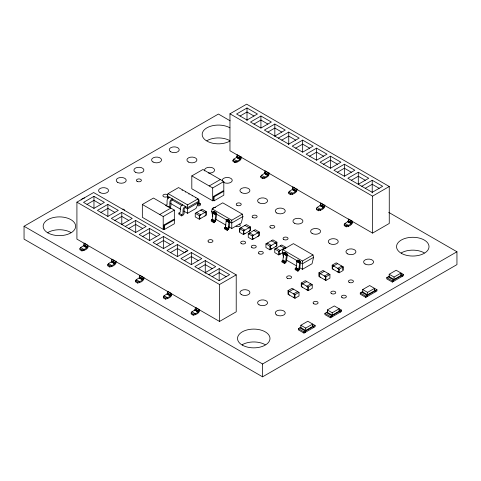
<?xml version="1.0" encoding="UTF-8"?>
<svg xmlns="http://www.w3.org/2000/svg" width="481" height="481" viewBox="0 0 481 481"><rect width="100%" height="100%" fill="white"/><g stroke="black" fill="none" stroke-linecap="round" stroke-linejoin="round"><path stroke-width="0.72" d="M76.918 202.164L76.918 239.117L219.528 321.446L236.219 311.808L236.219 274.861L93.615 192.526L76.918 202.164L219.528 284.499L236.219 274.861M79.864 248.725L81.902 249.904C84.301 249.459 88.438 248.316 87.458 244.997L84.121 243.073L83.772 245.617L80.604 247.547L79.864 248.725L79.864 249.729L81.902 250.908C84.367 250.421 87.837 249.278 88.312 246.386M81.902 250.908L81.902 249.904M83.947 250.481L83.947 249.477L80.604 247.547M93.963 208.309L93.963 196.338L104.395 202.363L93.963 208.387L83.526 202.363L93.963 196.338M107.69 264.79L109.728 265.969C112.127 265.524 116.264 264.382 115.284 261.063L111.947 259.133L111.598 261.676L108.429 263.612L107.69 264.79L107.69 265.795L109.728 266.973C112.56 266.582 116.733 264.742 116.149 261.189M107.876 216.342L107.876 204.371L118.308 210.395L107.876 216.42L97.439 210.395L107.876 204.371M108.429 264.616L108.429 263.612L111.772 265.542L111.772 266.546M109.728 266.973L109.728 265.969M121.789 224.374L121.789 212.404L132.221 218.428L121.789 224.453M139.773 275.198L139.424 277.741L136.255 279.677L135.516 280.856L135.516 281.86L137.554 283.038C140.386 282.648 144.559 280.808 143.975 277.254M135.702 232.407L135.702 220.436L146.134 226.461L135.702 232.485L111.351 218.428L121.789 212.404M136.255 280.682L136.255 279.677L139.598 281.607L139.598 282.612M137.554 283.038L137.554 282.034L135.516 280.856M149.615 240.44L149.615 228.469L160.047 234.494L149.615 240.518L139.177 234.494L149.615 228.469M163.342 296.921L165.38 298.1C167.779 297.649 171.915 296.512 170.935 293.194L167.598 291.264L167.25 293.807L164.081 295.743L163.342 296.921L163.342 297.925L165.38 299.104C167.845 298.617 171.314 297.468 171.789 294.582M163.528 248.473L163.528 236.502L173.96 242.526L163.528 248.551L153.09 242.526L163.528 236.502M164.081 296.747L164.081 295.743L167.424 297.673L167.424 298.677M165.38 299.104L165.38 298.1M177.441 256.505L177.441 244.534L187.873 250.559L184.397 252.567L177.441 248.551L170.484 252.567M191.167 312.987L193.206 314.165C195.605 313.714 199.741 312.578 198.761 309.259L195.424 307.329L195.076 309.872L191.907 311.808L191.167 312.987L191.167 313.991L193.206 315.169C196.038 314.772 200.21 312.933 199.627 309.385M191.354 264.538L191.354 252.567L201.786 258.592L191.354 264.616L180.916 258.592L191.354 252.567M193.206 315.169L193.206 314.165M195.25 314.742L195.25 313.738L191.907 311.808M205.267 273.292L205.267 260.6L215.698 266.624L205.267 272.649M219.18 280.603L219.18 268.632L229.611 274.657L219.18 280.682L194.829 266.624L205.267 260.6M219.528 321.446L219.528 284.499M229.96 113.805L229.96 150.757L372.571 233.093L389.261 223.449L389.261 186.502L246.657 104.167L229.96 113.805L372.571 196.14L389.261 186.502M232.906 160.371L234.944 161.55C237.343 161.099 241.48 159.957 240.5 156.638L237.163 154.714L236.814 157.257L233.646 159.193L232.906 160.371L232.906 161.375L234.944 162.554C237.776 162.157 241.949 160.317 241.366 156.77M234.944 162.554L234.944 161.55M236.989 162.121L236.989 161.117L233.646 159.193M247.006 120.677L247.006 107.984L257.437 114.009L247.006 120.034L236.568 114.009L247.006 107.984M260.732 176.431L262.77 177.615C265.169 177.164 269.306 176.022 268.326 172.703L264.989 170.779L264.64 173.322L261.472 175.258L260.732 176.431L260.732 177.435L262.77 178.619C265.602 178.223 269.775 176.383 269.192 172.835M260.918 127.982L260.918 116.017L271.35 122.042L260.918 128.066L250.481 122.042L260.918 116.017M262.77 178.619L262.77 177.615M264.815 178.186L264.815 177.182L261.472 175.258M274.831 136.015L274.831 124.05L285.263 130.074L274.831 136.099M288.558 192.496L290.596 193.675C292.995 193.23 297.132 192.087 296.152 188.768L292.815 186.844L292.466 189.388L289.297 191.324L288.558 192.496L288.558 193.5L290.596 194.679C293.428 194.288 297.601 192.448 297.017 188.901M288.744 144.769L288.744 132.083L299.176 138.107L288.744 144.132L264.394 130.074L274.831 124.05M289.297 192.328L289.297 191.324L292.64 193.248L292.64 194.252M290.596 194.679L290.596 193.675M302.657 152.08L302.657 140.115L313.089 146.14L302.657 152.164L292.22 146.14L302.657 140.115M316.384 208.562L318.422 209.74C320.821 209.295 324.958 208.153 323.978 204.834L320.641 202.91L320.292 205.453L317.123 207.383L316.384 208.562L316.384 209.566L318.422 210.744C321.254 210.353 325.427 208.513 324.843 204.966M316.57 160.113L316.57 148.148L327.002 154.173L316.57 160.197L306.132 154.173L316.57 148.148M318.422 210.744L318.422 209.74M320.466 210.317L320.466 209.313L317.123 207.383M330.483 168.146L330.483 156.181L340.915 162.205L330.483 168.23L320.045 162.205L330.483 156.181M344.21 224.627L346.248 225.805C348.647 225.361 352.783 224.218 351.803 220.899L348.466 218.975L348.118 221.519L344.949 223.449L344.21 224.627L344.21 225.631L346.248 226.81C349.08 226.419 353.252 224.579 352.669 221.032M344.396 176.178L344.396 164.213L354.828 170.238L344.396 176.256L333.958 170.238L344.396 164.213M344.949 224.453L344.949 223.449L348.292 225.379L348.292 226.383M346.248 226.81L346.248 225.805M358.309 184.211L358.309 172.246L368.741 178.265L358.309 184.289M372.222 192.965L372.222 180.273L382.654 186.297L372.222 192.322L347.871 178.265L358.309 172.246M372.571 233.093L372.571 196.14M137.554 282.034C139.953 281.589 144.09 280.447 143.11 277.128L140.326 275.523M211.237 220.364L212.229 219.51L212.951 213.185C213.293 209.914 218.031 212.608 215.735 214.791L214.839 221.452L214.021 221.969L211.237 220.364L211.237 221.17L214.021 222.775L215.614 221.182L216.715 213.997M224.453 227.994L225.445 227.14L226.166 220.815C226.509 217.544 231.247 220.238 228.95 222.42L228.054 229.088L227.236 229.605L224.453 227.994L224.453 228.8L227.236 230.405L228.83 228.812L229.984 221.591M281.914 261.171L282.906 260.317L283.628 253.986C283.97 250.721 288.708 253.415 286.411 255.597L285.516 262.259L284.698 262.776L281.914 261.171L281.914 261.977L284.698 263.582L286.291 261.989L287.391 254.804M295.136 268.801L296.122 267.947L296.849 261.622C297.186 258.351 301.924 261.045 299.627 263.227L298.731 269.889L297.913 270.406L295.136 268.801L295.136 269.607L297.913 271.212L299.507 269.619L300.505 262.536M212.812 216.324L211.598 211.321L212.181 208.91L222.727 202.826L242.316 214.135L242.899 216.546L241.336 222.968L231.77 228.493L228.559 226.641M283.489 257.125L282.275 252.128L282.858 249.717L293.404 243.633L312.993 254.942L313.576 257.347L312.013 263.774L302.447 269.3L299.236 267.448M168.043 198.563L167.424 196.02L168.091 193.609L178.553 187.566L198.058 198.833L198.725 202.447L195.941 208.471L187.596 213.287L183.73 211.057M225.222 227.531L228.054 229.088M388.702 212.361L456.95 251.767L456.95 264.616L262.584 376.833L24.05 239.117L24.05 226.262L218.416 114.045L230.11 120.803M87.007 204.371L93.963 200.355L100.92 204.371M240.049 116.017L247.006 112.001L253.962 116.017M100.92 212.404L107.876 208.387L114.833 212.404M253.962 124.05L260.918 120.034L267.875 124.05M142.34 204.479L153.469 198.052L174.338 210.101L174.338 223.755L164.598 229.377L163.901 228.98L163.209 229.377L142.34 217.328L142.34 204.479L163.209 216.528L174.338 210.101M191.811 175.914L202.94 169.486L223.809 181.535L223.809 195.19L214.075 200.817L213.378 200.415L212.68 200.817L191.811 188.768L191.811 175.914L212.68 187.963L223.809 181.535M114.833 220.436L121.789 216.42L128.746 220.436M267.875 132.083L274.831 128.066L281.788 132.083M169.51 197.222L168.584 197.775A2.465 1.419 -60 0 0 167.087 200.367L167.057 204.539L165.68 205.459L166.612 205.994M125.264 226.461L135.702 220.436M278.307 138.107L288.744 132.083M182.113 205.706L172.294 200.036L171.597 200.439A0.986 0.565 -60 0 0 170.899 201.641L170.899 205.459A1.72 0.992 -60 0 1 169.685 207.57M128.746 228.469L135.702 224.453L142.659 228.469M281.788 140.115L288.744 136.099L295.701 140.115M159.728 214.52L170.857 208.093M209.205 185.955L220.334 179.527M182.726 204.858L181.806 205.405A2.465 1.419 -60 0 0 180.303 208.002L180.285 212.139L178.902 213.089L178.902 214.292L181.686 215.903L182.9 215.199A1.72 0.992 -60 0 0 184.121 213.089L184.121 209.271A0.986 0.565 -60 0 1 184.812 208.069L185.51 207.666L187.596 208.874L198.725 202.447M168.091 193.609L187.596 204.87L198.058 198.833M198.725 201.238L187.596 207.666L167.424 196.02M142.659 236.502L149.615 232.485L156.572 236.502M295.701 148.148L302.657 144.132L309.614 148.148M163.901 225.042L173.641 219.42L174.338 219.823L164.598 225.445L163.901 225.042L163.901 228.98M178.902 213.089L181.686 214.694L182.942 213.955L183.087 209.608A2.465 1.419 -60 0 1 184.584 207.01L185.51 206.463L185.51 207.666M198.034 202.513L198.034 205.056A1.72 0.992 -60 0 0 199.248 205.76L200.463 205.056L200.463 203.854L199.092 204.521L199.062 200.385A2.465 1.419 -60 0 0 198.004 199.399M213.378 196.476L223.118 190.855L223.809 191.258L214.075 196.879L213.378 196.476L213.378 200.415M195.25 213.287L202.206 209.271L206.241 211.604L206.241 215.217L199.284 219.234L195.25 216.907L195.25 213.287L199.284 215.62L206.241 211.604M156.572 244.534L163.528 240.518L170.484 244.534M309.614 156.181L316.57 152.164L323.527 156.181M177.441 244.534L167.003 250.559L177.441 256.583L187.873 250.559M323.527 164.213L330.483 160.197L337.44 164.213M212.181 208.91L231.77 220.22L242.316 214.135M242.899 216.546L231.77 222.968L229.816 221.843M239.424 228.589L246.38 224.573L250.415 226.906L250.415 230.519L243.458 234.536L239.424 232.209L239.424 228.589L243.458 230.922L250.415 226.906M184.397 260.6L191.354 256.583L198.31 260.6M337.44 172.246L344.396 168.23L351.352 172.246M248.256 233.694L255.213 229.677L259.247 232.004L259.247 235.618L252.291 239.634L248.256 237.307L248.256 233.694L252.291 236.021L259.247 232.004M248.605 233.892L249.645 233.291M198.31 268.632L205.267 264.616L212.223 268.632M351.352 180.273L358.309 176.256L365.265 180.273M208.742 274.657L219.18 268.632M361.784 186.297L372.222 180.273M265.927 243.891L272.883 239.875L276.918 242.208L276.918 245.821L269.961 249.837L265.927 247.511L265.927 243.891L269.961 246.224L276.918 242.208M212.223 276.665L219.18 272.649L226.136 276.665M365.265 188.305L372.222 184.289L379.178 188.305M282.569 252.759L278.794 254.936L274.759 252.609L274.759 248.996L281.716 244.979L285.75 247.306L285.75 248.755M274.759 248.996L278.794 251.322L285.75 247.306M285.401 247.907L284.361 248.515L284.361 248.112L280.327 245.779L280.327 246.182M282.858 249.717L302.447 261.027L312.993 254.942M313.576 257.347L302.447 263.774L299.843 262.271M288.011 290.662L292.045 288.335L299.002 292.352L299.002 295.965L294.967 298.292L288.011 294.276L288.011 290.662L294.967 294.679L299.002 292.352M301.262 283.014L305.297 280.682L312.253 284.698L312.253 288.311L308.219 290.644L301.262 286.628L301.262 283.014L308.219 287.031L312.253 284.698M318.933 272.811L322.967 270.484L329.924 274.501L329.924 278.114L325.89 280.441L318.933 276.425L318.933 272.811L325.89 276.828L329.924 274.501M332.185 265.157L336.219 262.83L343.175 266.847L343.175 270.46L339.141 272.793L332.185 268.777L332.185 265.157L339.141 269.174L343.175 266.847M293.44 289.135L289.406 291.468L289.406 291.871L288.359 291.264L288.359 294.077L289.406 295.081M337.614 263.636L333.58 265.963L333.58 266.366L332.533 265.765L332.533 268.572L333.58 269.576M310.864 283.898L306.83 286.225L307.876 287.229L307.876 290.043L306.83 289.436L306.83 289.839M300.847 325.264L305.718 328.072L312.674 324.056L312.674 326.467L305.718 330.483L300.847 327.675L300.847 325.264L307.804 321.248L315.109 325.463L315.109 326.671L303.98 333.092L298.412 329.882L298.412 328.679L301.088 327.134M327.351 309.962L332.221 312.77L339.177 308.754L339.177 311.165L332.221 315.181L327.351 312.373L327.351 309.962L334.307 305.946L341.612 310.161L341.612 311.369L330.483 317.791L324.915 314.58L324.915 313.378L327.591 311.832M362.692 289.556L367.562 292.37L374.519 288.353L374.519 290.764L367.562 294.781L362.692 291.967L362.692 289.556L369.648 285.54L376.954 289.76L376.954 290.963L365.819 297.39L360.257 294.18L360.257 292.971L362.933 291.426M389.195 274.254L394.065 277.068L401.022 273.052L401.022 275.463L394.065 279.479L389.195 276.665L389.195 274.254L396.152 270.238L403.457 274.459L403.457 275.661L392.322 282.088L386.76 278.878L386.76 277.669L389.436 276.124M298.412 328.679L303.98 331.89L315.109 325.463M324.915 313.378L330.483 316.588L341.612 310.161M360.257 292.971L365.819 296.188L376.954 289.76M386.76 277.669L392.322 280.886L403.457 274.459M24.05 226.262L262.584 363.979L456.95 251.767M237.151 156.505L240.488 158.435M264.977 172.571L268.314 174.501M292.803 188.636L296.14 190.56M320.629 204.702L323.966 206.626M348.454 220.767L351.791 222.691M237.121 156.656L240.458 158.586M264.947 172.721L268.284 174.651M292.773 188.786L296.11 190.716M320.599 204.852L323.935 206.782M348.424 220.917L351.761 222.847M237.067 156.812L240.404 158.742M264.893 172.877L268.23 174.807M292.719 188.943L296.055 190.873M320.544 205.008L323.881 206.938M348.37 221.074L351.707 223.004M237.001 156.968L240.338 158.898M264.827 173.034L268.164 174.964M292.652 189.099L295.989 191.029M320.478 205.165L323.815 207.095M348.304 221.23L351.641 223.16M236.911 157.119L240.253 159.049M264.736 173.184L268.079 175.108M292.562 189.249L295.905 191.173M320.388 205.315L323.731 207.239M348.214 221.38L351.557 223.304M236.814 157.257L240.151 159.181M264.64 173.322L267.977 175.246M292.466 189.388L295.803 191.312M320.292 205.453L323.629 207.377M348.118 221.519L351.455 223.443M236.706 157.377L240.043 159.307M264.532 173.443L267.869 175.373M292.352 189.508L295.695 191.438M320.178 205.573L323.521 207.503M348.003 221.639L351.346 223.569M236.586 157.479L239.923 159.409M264.412 173.545L267.749 175.475M292.238 189.61L295.575 191.54M320.063 205.676L323.4 207.606M347.889 221.741L351.226 223.671M400.829 274.549L402.062 275.258L402.062 276.467M388.149 276.87L393.717 280.08L393.717 281.283M374.32 289.851L375.559 290.56L375.559 291.769M361.646 292.171L367.213 295.382L367.213 296.585M253.824 230.477L257.858 232.81L257.858 233.213L258.898 232.606L258.898 235.419L257.858 236.424M199.074 203.048L200.463 203.854M213.823 211.658L216.6 213.269M227.038 219.294L229.822 220.899M284.499 252.465L287.277 254.07M297.715 260.095L300.499 261.706M213.66 211.796L216.444 213.408M226.876 219.432L229.659 221.038M284.337 252.603L287.121 254.208M297.553 260.233L300.336 261.838M213.504 211.959L216.288 213.57M226.725 219.595L229.503 221.2M284.181 252.765L286.965 254.371M297.402 260.395L300.186 262.001M249.645 232.888L253.685 235.221L252.639 236.225L252.639 239.033L253.685 238.432L253.685 238.835M213.366 212.145L216.149 213.75M226.581 219.775L229.365 221.38M284.043 252.946L286.826 254.557M297.258 260.582L300.042 262.187M211.598 211.321L213.546 212.452M216.149 213.955L226.563 219.961M282.275 252.128L284.223 253.253M286.826 254.756L297.24 260.768M213.239 212.343L216.023 213.949M226.455 219.973L229.239 221.579M283.916 253.144L286.7 254.756M297.138 260.78L299.916 262.385M213.131 212.548L215.915 214.153M226.353 220.178L229.136 221.789M283.814 253.355L286.592 254.96M297.03 260.985L299.813 262.59M213.047 212.764L215.831 214.37M226.268 220.394L229.046 222M283.724 253.565L286.508 255.177M296.945 261.201L299.729 262.806M212.987 212.975L215.771 214.58M226.202 220.605L228.986 222.216M283.664 253.782L286.448 255.387M296.885 261.411L299.663 263.017M212.951 213.185L215.735 214.791M226.166 220.815L228.95 222.42M283.628 253.986L286.411 255.597M296.849 261.622L299.627 263.227M215.728 219.234L225.992 225.156M286.405 260.035L296.675 265.963M212.241 219.438L215.025 221.05M225.457 227.074L228.241 228.679M282.918 260.245L285.702 261.85M296.134 267.875L298.917 269.486M212.229 219.51L215.013 221.116M225.445 227.14L228.228 228.746M282.906 260.317L285.69 261.923M296.122 267.947L298.905 269.552M212.205 219.583L214.965 221.26M225.427 227.212L228.18 228.89L225.361 227.351M282.888 260.389L285.642 262.067M296.104 268.019L298.857 269.697M212.145 219.721L214.929 221.326M282.822 260.528L285.606 262.133M296.037 268.157L298.821 269.763M212.103 219.787L214.887 221.392M225.318 227.417L228.102 229.022M282.78 260.594L285.564 262.199M295.995 268.224L298.779 269.829M212.007 219.901L214.839 221.452M285.516 262.259L282.684 260.708L285.413 262.361M295.899 268.338L298.731 269.889M211.953 219.949L214.736 221.555M225.168 227.579L227.952 229.184M295.845 268.386L298.629 269.991M211.899 219.985L214.676 221.591M225.114 227.615L227.898 229.221M282.575 260.792L285.353 262.398M295.791 268.422L298.575 270.027M167.424 197.222L168.464 197.829M170.208 203.247L180.513 209.199M167.075 206.259L168.464 207.064L169.787 206.259L169.871 201.978A2.465 1.419 -60 0 1 171.368 199.381L172.294 198.833L172.294 200.036M338.985 310.251L340.223 310.966L340.223 312.169M326.31 312.572L331.872 315.783L331.872 316.991M312.482 325.553L313.714 326.268L313.714 327.471M299.801 327.874L305.369 331.084L305.369 332.293M84.109 244.865L87.446 246.789M111.935 260.93L115.272 262.854M139.761 276.996L143.097 278.92M167.586 293.055L170.923 294.985M195.412 309.121L198.749 311.051M84.079 245.015L87.416 246.945M111.905 261.081L115.242 263.011M139.73 277.146L143.067 279.076M167.556 293.212L170.893 295.142M195.382 309.277L198.719 311.207M84.025 245.172L87.368 247.102M111.851 261.237L115.193 263.167M139.676 277.303L143.019 279.233M167.502 293.368L170.845 295.298M195.328 309.433L198.671 311.363M83.959 245.328L87.295 247.258M111.784 261.393L115.121 263.323M139.61 277.459L142.947 279.383M167.436 293.524L170.773 295.448M195.262 309.59L198.599 311.514M83.868 245.478L87.211 247.402M111.694 261.544L115.037 263.468M139.52 277.609L142.863 279.533M167.346 293.669L170.689 295.599M195.172 309.734L198.515 311.664M83.772 245.617L87.109 247.541M111.598 261.676L114.935 263.606M139.424 277.741L142.761 279.671M167.25 293.807L170.587 295.737M195.076 309.872L198.412 311.802M83.664 245.737L87.001 247.667M111.49 261.802L114.827 263.726M139.316 277.868L142.653 279.792M167.141 293.933L170.478 295.857M194.967 309.998L198.304 311.922M83.544 245.839L86.881 247.769M111.37 261.904L114.706 263.835M139.195 277.97L142.532 279.9M167.021 294.035L170.358 295.965M194.847 310.101L198.184 312.031M394.065 277.068L394.065 279.479M392.322 280.886L392.322 282.088M367.562 292.37L367.562 294.781M365.819 296.188L365.819 297.39M342.827 267.045L342.827 269.859M341.787 266.444L341.787 266.041L337.752 268.374L338.792 269.378L338.792 272.186L337.752 271.585L337.752 271.987M339.141 269.174L339.141 272.793M332.221 312.77L332.221 315.181M330.483 316.588L330.483 317.791M328.535 274.098L328.535 273.695L324.501 276.022L325.541 277.026L325.541 279.84L324.501 279.239L324.501 279.641M325.89 276.828L325.89 280.441M324.362 271.687L324.362 271.284L320.328 273.617L320.328 274.014L319.282 273.412L319.282 276.226L320.328 277.23M308.219 287.031L308.219 290.644M306.692 281.89L306.692 281.487L302.657 283.814L302.657 284.217L301.611 283.616L301.611 286.423L302.657 287.428M305.718 328.072L305.718 330.483M303.98 331.89L303.98 333.092M302.447 261.027L302.447 269.3M297.913 270.406L297.913 271.212M297.613 291.949L297.613 291.546L293.578 293.879L294.619 294.883L294.619 297.691L293.578 297.09L293.578 297.492M294.967 294.679L294.967 298.292M284.698 262.776L284.698 263.582M280.189 254.136L280.189 253.734L279.142 254.335L279.142 251.527L280.189 250.523L276.154 248.19L276.154 248.593M278.794 251.322L278.794 254.936M275.523 246.627L276.569 245.623L276.569 242.809L275.523 243.41L275.523 243.013L271.488 240.68L271.488 241.083M271.35 249.038L271.35 248.635L270.31 249.236L270.31 246.422L271.35 245.418L267.316 243.091L267.316 243.494M269.961 246.224L269.961 249.837M262.584 363.979L262.584 376.833M252.291 236.021L252.291 239.634M249.02 231.325L250.066 230.321L250.066 227.507L249.02 228.108L249.02 227.705L244.985 225.379L244.985 225.781M244.847 233.73L244.847 233.333L243.807 233.934L243.807 231.12L244.847 230.116L240.813 227.79L240.813 228.192M243.458 230.922L243.458 234.536M239.772 228.794L239.772 231.601M231.77 220.22L231.77 228.493M227.236 229.605L227.236 230.405M214.075 196.879L214.075 200.817M214.021 221.969L214.021 222.775M212.68 187.963L212.68 200.817M204.846 216.023L205.892 215.019L205.892 212.205L204.846 212.806L204.846 212.404L200.811 210.077L200.811 210.48M200.673 218.428L200.673 218.031L199.633 218.633L199.633 215.819L200.673 214.815L196.639 212.488L196.639 212.891M199.284 215.62L199.284 219.234M187.596 204.87L187.596 213.287M181.686 214.694L181.686 215.903M164.598 225.445L164.598 229.377M163.209 216.528L163.209 229.377M229.9 141.083A16.24 9.379 0 0 1 206.926 141.083A16.24 9.379 0 0 1 206.926 127.82A16.24 9.379 0 0 1 229.9 127.82M122.763 209.055A2.501 1.443 0 0 1 124.531 210.822M167.172 196.681A2.501 1.443 0 0 1 163.36 196.488A2.501 1.443 0 0 1 164.352 194.348A2.501 1.443 0 0 1 167.821 195.286M212.464 209.295A2.501 1.443 0 0 1 215.524 207.527M239.616 224.224A2.501 1.443 0 0 1 239.616 226.262A2.501 1.443 0 0 1 236.081 226.262M204.75 170.899A4.996 2.886 0 0 1 209.145 167.28A4.996 2.886 0 0 1 214.556 170.406A4.996 2.886 0 0 1 208.285 172.944M222.42 181.103A4.996 2.886 0 0 1 227.681 177.483A4.996 2.886 0 0 1 231.776 181.577A4.996 2.886 0 0 1 223.713 182.395M81.067 200.012A4.996 2.886 0 0 1 84.602 197.974M47.902 232.485A16.24 9.379 0 0 1 70.875 232.485M206.926 140.674A16.24 9.379 0 0 1 229.9 140.674M401.292 252.886A16.24 9.379 0 0 1 424.26 252.886M242.268 344.697A16.24 9.379 0 0 1 265.235 344.697M185.498 191.991A2.465 1.419 -60 0 1 185.624 192.135M182.004 190.163A2.465 1.419 -60 0 1 182.57 190.272M195.611 197.829A2.465 1.419 -60 0 1 195.785 197.901M192.105 195.803A2.465 1.419 -60 0 1 192.232 195.953M188.817 193.975A2.465 1.419 -60 0 1 189.177 194.09M47.902 232.894A16.24 9.379 0 0 0 75.078 228.691A16.24 9.379 0 0 0 55.183 217.208A16.24 9.379 0 0 0 47.902 232.894M401.292 253.295A16.24 9.379 0 0 0 428.463 249.092A16.24 9.379 0 0 0 408.573 237.608A16.24 9.379 0 0 0 401.292 253.295M242.268 345.105A16.24 9.379 0 0 0 269.438 340.903A16.24 9.379 0 0 0 249.549 329.419A16.24 9.379 0 0 0 242.268 345.105M287.325 278.289A2.501 1.443 0 0 0 291.504 277.645A2.501 1.443 0 0 0 288.444 275.878A2.501 1.443 0 0 0 287.325 278.289M251.984 247.685A2.501 1.443 0 0 0 256.169 247.036A2.501 1.443 0 0 0 253.108 245.274A2.501 1.443 0 0 0 251.984 247.685M236.965 205.351A2.501 1.443 0 0 0 241.149 204.702A2.501 1.443 0 0 0 238.089 202.934A2.501 1.443 0 0 0 236.965 205.351M252.868 217.592A2.501 1.443 0 0 0 257.046 216.943A2.501 1.443 0 0 0 253.986 215.175A2.501 1.443 0 0 0 252.868 217.592M241.384 243.602A2.501 1.443 0 0 0 245.563 242.959A2.501 1.443 0 0 0 242.502 241.191A2.501 1.443 0 0 0 241.384 243.602M137.133 181.379A2.501 1.443 0 0 0 141.312 180.73A2.501 1.443 0 0 0 138.251 178.962A2.501 1.443 0 0 0 137.133 181.379M283.79 239.526A2.501 1.443 0 0 0 287.969 238.877A2.501 1.443 0 0 0 284.908 237.109A2.501 1.443 0 0 0 283.79 239.526M259.055 253.806A2.501 1.443 0 0 0 263.233 253.162A2.501 1.443 0 0 0 260.173 251.395A2.501 1.443 0 0 0 259.055 253.806M349.164 282.371A2.501 1.443 0 0 0 353.349 281.722A2.501 1.443 0 0 0 350.288 279.954A2.501 1.443 0 0 0 349.164 282.371M342.099 297.673A2.501 1.443 0 0 0 346.278 297.024A2.501 1.443 0 0 0 343.218 295.256A2.501 1.443 0 0 0 342.099 297.673M208.694 242.075A2.501 1.443 0 0 0 212.879 241.426A2.501 1.443 0 0 0 209.818 239.658A2.501 1.443 0 0 0 208.694 242.075M270.538 227.796A2.501 1.443 0 0 0 274.717 227.146A2.501 1.443 0 0 0 271.657 225.379A2.501 1.443 0 0 0 270.538 227.796M313.828 303.794A2.501 1.443 0 0 0 318.007 303.144A2.501 1.443 0 0 0 314.947 301.377A2.501 1.443 0 0 0 313.828 303.794M331.499 293.59A2.501 1.443 0 0 0 335.678 292.947A2.501 1.443 0 0 0 332.618 291.179A2.501 1.443 0 0 0 331.499 293.59M188.378 161.995A4.996 2.886 0 0 0 196.735 160.702A4.996 2.886 0 0 0 190.614 157.167A4.996 2.886 0 0 0 188.378 161.995M241.384 192.598A4.996 2.886 0 0 0 249.747 191.306A4.996 2.886 0 0 0 243.626 187.77A4.996 2.886 0 0 0 241.384 192.598M259.055 202.802A4.996 2.886 0 0 0 267.412 201.509A4.996 2.886 0 0 0 261.291 197.974A4.996 2.886 0 0 0 259.055 202.802M276.719 212.999A4.996 2.886 0 0 0 285.083 211.706A4.996 2.886 0 0 0 278.962 208.171A4.996 2.886 0 0 0 276.719 212.999M294.39 223.202A4.996 2.886 0 0 0 302.753 221.909A4.996 2.886 0 0 0 296.633 218.374A4.996 2.886 0 0 0 294.39 223.202M312.061 233.405A4.996 2.886 0 0 0 320.424 232.113A4.996 2.886 0 0 0 314.303 228.577A4.996 2.886 0 0 0 312.061 233.405M329.732 243.602A4.996 2.886 0 0 0 338.089 242.31A4.996 2.886 0 0 0 331.968 238.78A4.996 2.886 0 0 0 329.732 243.602M347.402 253.806A4.996 2.886 0 0 0 355.76 252.513A4.996 2.886 0 0 0 349.639 248.978A4.996 2.886 0 0 0 347.402 253.806M365.067 264.009A4.996 2.886 0 0 0 373.43 262.716A4.996 2.886 0 0 0 367.31 259.181A4.996 2.886 0 0 0 365.067 264.009M276.719 315.013A4.996 2.886 0 0 0 285.083 313.72A4.996 2.886 0 0 0 278.962 310.185A4.996 2.886 0 0 0 276.719 315.013M259.055 304.816A4.996 2.886 0 0 0 267.412 303.517A4.996 2.886 0 0 0 261.291 299.988A4.996 2.886 0 0 0 259.055 304.816M241.384 294.612A4.996 2.886 0 0 0 249.747 293.32A4.996 2.886 0 0 0 243.626 289.784A4.996 2.886 0 0 0 241.384 294.612M100.03 192.598A4.996 2.886 0 0 0 108.387 191.306A4.996 2.886 0 0 0 102.267 187.77A4.996 2.886 0 0 0 100.03 192.598M117.701 182.395A4.996 2.886 0 0 0 126.058 181.103A4.996 2.886 0 0 0 119.937 177.567A4.996 2.886 0 0 0 117.701 182.395M135.365 172.198A4.996 2.886 0 0 0 143.729 170.899A4.996 2.886 0 0 0 137.608 167.37A4.996 2.886 0 0 0 135.365 172.198M153.036 161.995A4.996 2.886 0 0 0 161.4 160.702A4.996 2.886 0 0 0 155.279 157.167A4.996 2.886 0 0 0 153.036 161.995M170.707 151.792A4.996 2.886 0 0 0 179.064 150.499A4.996 2.886 0 0 0 172.944 146.964A4.996 2.886 0 0 0 170.707 151.792"/></g></svg>
